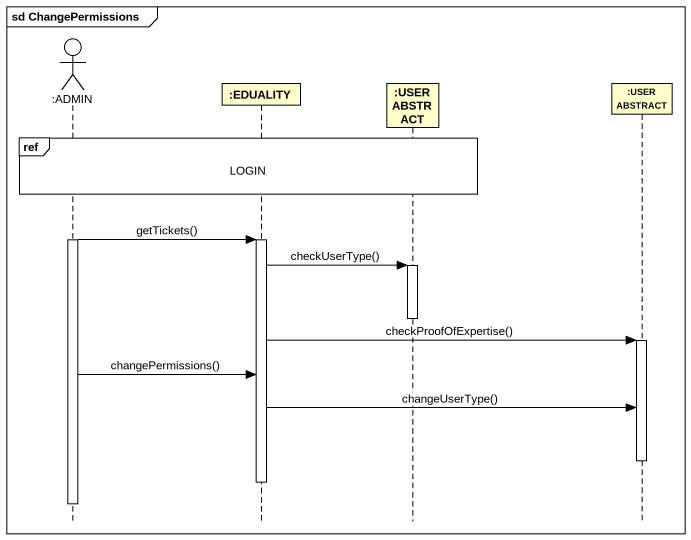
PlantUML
@startuml
mainframe sd ChangePermissions
hide footbox
actor ":ADMIN" as ADMIN
participant ":EDUALITY" as EDUALITY
participant ":USER ABSTRACT" as USER_ABSTRACT
participant ":USER ABSTRACT" as USER_ABSTRACT_2

ref over ADMIN, EDUALITY, USER_ABSTRACT : LOGIN
activate ADMIN
ADMIN -> EDUALITY : getTickets()
activate EDUALITY
EDUALITY -> USER_ABSTRACT : checkUserType()
activate USER_ABSTRACT
deactivate USER_ABSTRACT
EDUALITY -> USER_ABSTRACT_2 : checkProofOfExpertise()
activate USER_ABSTRACT_2
ADMIN -> EDUALITY : changePermissions()
EDUALITY -> USER_ABSTRACT_2 : changeUserType()
deactivate USER_ABSTRACT_2
deactivate EDUALITY
deactivate ADMIN
@enduml
